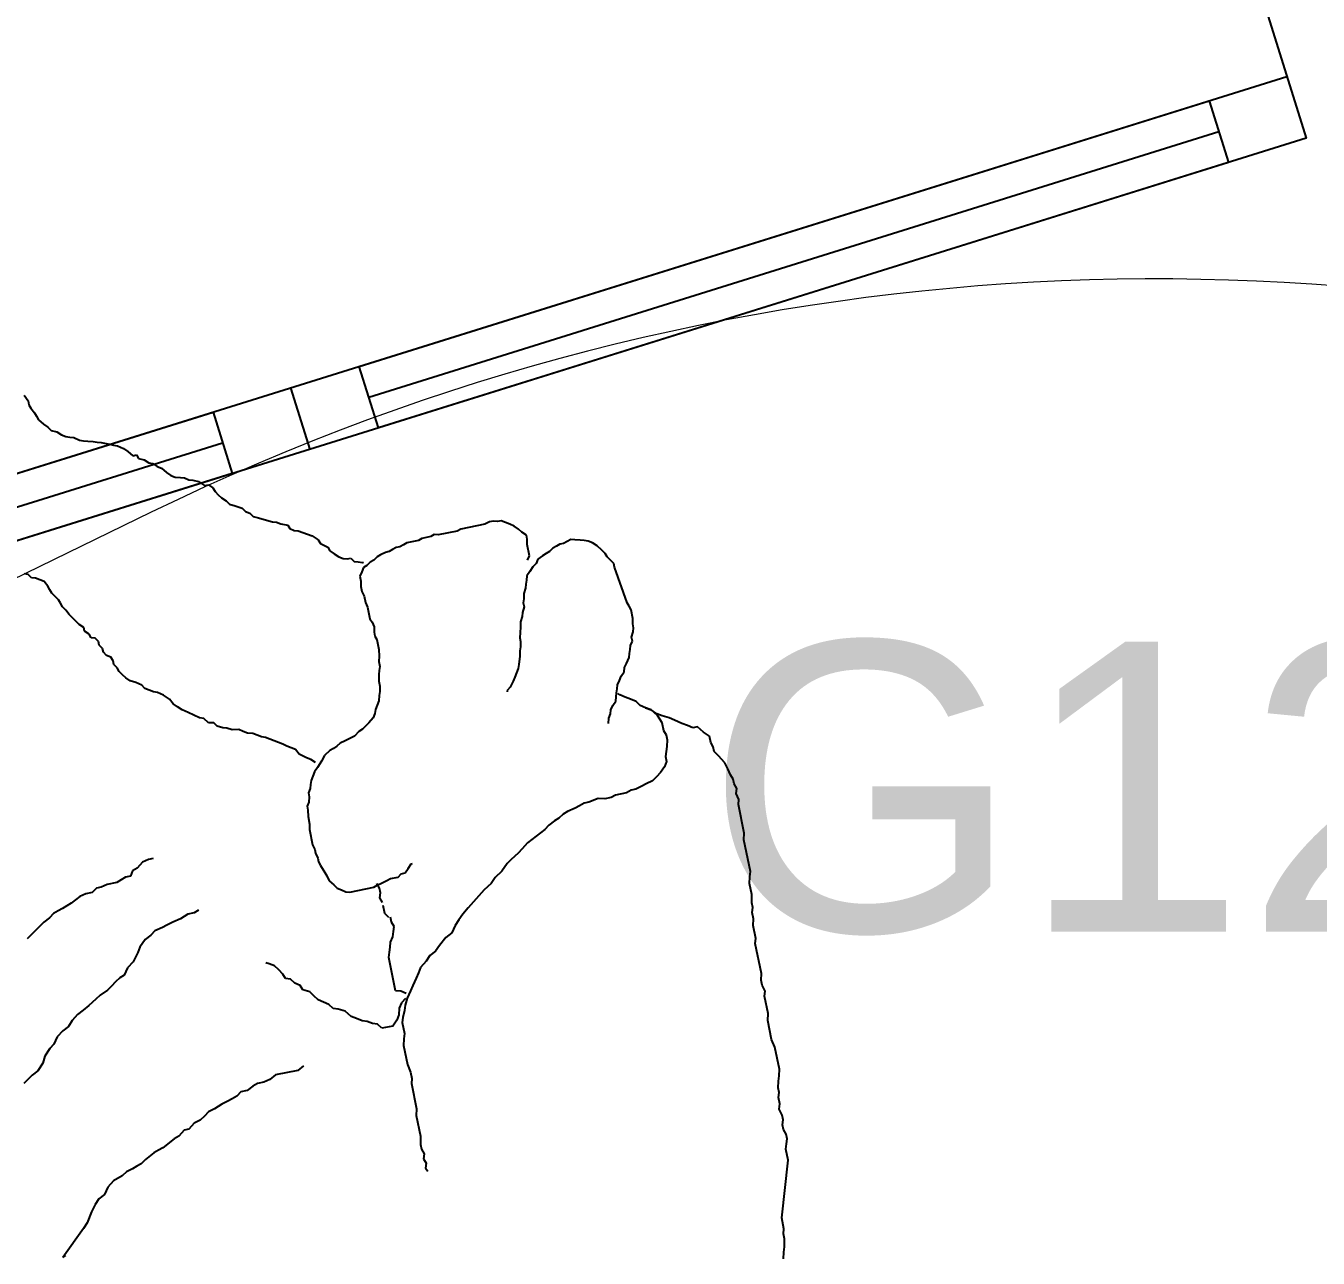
# Model space of a CAD drawing. Header units: millimetres. Extents: x 9159 to 17971, y 10368 to 13314.
# Drawn here: x 14644.6 to 14700.3, y 11811.1 to 11864.2 of the extents above; entities that cross this region are included whole.
import ezdxf
from ezdxf.enums import TextEntityAlignment as Align

# ---------------------------------------------------------------- set-up
doc = ezdxf.new("R2010")
doc.units = ezdxf.units.MM
doc.header["$LTSCALE"] = 5
doc.linetypes.add('HIDDEN', pattern=[0.375, 0.25, -0.125])
for name, color, linetype in [('200-EquipID-2d', 7, 'Continuous'), ('200-EquipInternal-2d', 252, 'Continuous'), ('600-User-2D', 7, 'Continuous')]:
    doc.layers.add(name, color=color, linetype=linetype)
doc.layers.add('Auto-Tefris', color=32, linetype='Continuous', lineweight=18)
doc.styles.add('Arial', font='arial.ttf')
doc.styles.add('ROMANS', font='micross.ttf')

# ---------------------------------------------------------------- blocks, each defined once
blk = doc.blocks.new('attrib')
at = {"layer": '200-EquipID-2d', "style": 'Arial'}
blk.add_attdef('POS', text='', height=2.5, dxfattribs=at).set_placement((0, 0, -1), align=Align.MIDDLE)
at = {"layer": '200-EquipID-2d', "style": 'ROMANS', "flags": 1}
for tag, p in [('ZONA', (0, -4.905, -2)), ('EQUIPMENTDATA', (0, -7.89, -2)), ('LONGDESCR', (0, -11.302, -2)), ('EQUIPMENTCONN', (0, -14.714, -2)), ('ACCESSORYDATA', (0, -18.552, -2)), ('ACCESSORYCONN', (0, -21.857, -2))]:
    blk.add_attdef(tag, text='', height=2.5, dxfattribs=at).set_placement(p, align=Align.CENTER)
blk = doc.blocks.new('CUOCO')
at = {"layer": '600-User-2D'}
for p, q in [((-25.67, 20.802), (-25.832, 20.564)), ((-26.156, 20.088), (-26.229, 19.891)), ((-25.97, 20.391), (-26.156, 20.088)), ((-25.832, 20.564), (-25.97, 20.391)), ((-26.367, 19.718), (-26.536, 19.259)), ((-26.229, 19.891), (-26.367, 19.718)), ((-26.536, 19.259), (-28.079, 17.294)), ((-28.079, 17.294), (-28.248, 16.835)), ((-28.248, 16.835), (-28.386, 16.662)), ((-28.597, 16.293), (-28.604, 16.072)), ((-28.524, 16.49), (-28.597, 16.293)), ((-28.386, 16.662), (-28.524, 16.49)), ((-28.814, 15.702), (-28.887, 15.506)), ((-28.676, 15.875), (-28.814, 15.702)), ((-28.604, 16.072), (-28.676, 15.875)), ((-29.056, 15.046), (-29.152, 14.784)), ((-28.918, 15.219), (-29.056, 15.046)), ((-28.887, 15.506), (-28.918, 15.219)), ((-29.29, 14.611), (-29.363, 14.414)), ((-29.152, 14.784), (-29.29, 14.611)), ((-29.663, 14.004), (-29.825, 13.765)), ((-29.525, 14.176), (-29.663, 14.004)), ((-29.363, 14.414), (-29.525, 14.176)), ((-29.825, 13.765), (-30.163, 12.847)), ((-30.163, 12.847), (-30.219, 12.495)), ((-30.219, 12.495), (-30.508, 11.707)), ((-30.508, 11.707), (-30.671, 11.469)), ((-30.671, 11.469), (-30.936, 10.748)), ((-30.936, 10.748), (-31.074, 10.575)), ((-31.178, 10.091), (-31.34, 9.853)), ((-31.105, 10.288), (-31.178, 10.091)), ((-31.074, 10.575), (-31.105, 10.288)), ((-31.34, 9.853), (-31.799, 8.607)), ((-14.605, 9.354), (-14.622, 9.509)), ((-14.888, 8.788), (-14.75, 8.96)), ((-14.75, 8.96), (-14.743, 9.181)), ((-14.743, 9.181), (-14.605, 9.354)), ((-31.937, 8.434), (-32.13, 7.909)), ((-31.799, 8.607), (-31.937, 8.434)), ((-15.153, 8.066), (-14.967, 8.37)), ((-14.967, 8.37), (-14.895, 8.567)), ((-14.895, 8.567), (-14.888, 8.788)), ((-32.13, 7.909), (-32.292, 7.671)), ((-15.467, 7.213), (-15.153, 8.066)), ((-32.389, 7.409), (-32.527, 7.236)), ((-32.292, 7.671), (-32.389, 7.409)), ((-32.786, 6.735), (-32.955, 6.276)), ((-32.6, 7.039), (-32.786, 6.735)), ((-32.527, 7.236), (-32.6, 7.039)), ((-16.016, 5.925), (-15.63, 6.975)), ((-15.63, 6.975), (-15.467, 7.213)), ((-32.955, 6.276), (-33.117, 6.038)), ((-33.255, 5.865), (-33.738, 4.553)), ((-33.117, 6.038), (-33.255, 5.865)), ((-16.251, 5.49), (-16.154, 5.753)), ((-16.154, 5.753), (-16.016, 5.925)), ((-16.596, 4.351), (-16.306, 5.138)), ((-16.306, 5.138), (-16.251, 5.49)), ((-33.738, 4.553), (-33.901, 4.315)), ((-33.901, 4.315), (-34.335, 3.134)), ((-17.065, 3.481), (-16.896, 3.94)), ((-16.896, 3.94), (-16.758, 4.113)), ((-16.758, 4.113), (-16.596, 4.351)), ((-0.703, 3.79), (0.709, 4.387)), ((0.709, 4.387), (0.554, 4.37)), ((-17.203, 3.308), (-17.065, 3.481)), ((-16.916, 3.277), (-16.647, 3.401)), ((-16.647, 3.401), (-16.188, 3.232)), ((-1.674, 3.178), (-1.38, 3.368)), ((-1.38, 3.368), (-0.973, 3.665)), ((-0.973, 3.665), (-0.703, 3.79)), ((-34.473, 2.961), (-34.504, 2.675)), ((-34.335, 3.134), (-34.473, 2.961)), ((-17.797, 2.707), (-17.569, 2.921)), ((-17.569, 2.921), (-17.431, 3.094)), ((-17.486, 2.742), (-17.282, 2.89)), ((-17.431, 3.094), (-17.203, 3.308)), ((-17.282, 2.89), (-17.12, 3.129)), ((-17.12, 3.129), (-16.916, 3.277)), ((-16.188, 3.232), (-16.129, 2.987)), ((-16.129, 2.987), (-15.956, 2.849)), ((-15.956, 2.849), (-15.807, 2.645)), ((-12.46, 2.829), (-12.15, 2.863)), ((-12.15, 2.863), (-11.231, 2.525)), ((-2.882, 2.729), (-2.547, 2.83)), ((-2.547, 2.83), (-2.254, 3.02)), ((-2.254, 3.02), (-1.943, 3.054)), ((-1.943, 3.054), (-1.674, 3.178)), ((-34.649, 2.281), (-34.722, 2.084)), ((-34.642, 2.502), (-34.649, 2.281)), ((-34.504, 2.675), (-34.642, 2.502)), ((-18.588, 2.179), (-18.294, 2.369)), ((-18.294, 2.369), (-18.09, 2.517)), ((-18.09, 2.517), (-17.797, 2.707)), ((-17.869, 2.511), (-17.721, 2.307)), ((-17.731, 2.683), (-17.486, 2.742)), ((-17.721, 2.307), (-17.548, 2.169)), ((-15.807, 2.645), (-15.635, 2.507)), ((-15.635, 2.507), (-15.486, 2.304)), ((-15.486, 2.304), (-15.337, 2.1)), ((-11.231, 2.525), (-10.92, 2.56)), ((-10.92, 2.56), (-10.633, 2.528)), ((-10.633, 2.528), (-10.371, 2.432)), ((-10.371, 2.432), (-10.149, 2.425)), ((-10.149, 2.425), (-9.839, 2.459)), ((-9.839, 2.459), (-9.576, 2.363)), ((-9.576, 2.363), (-9.331, 2.422)), ((-9.331, 2.422), (-9.11, 2.415)), ((-9.11, 2.415), (-8.889, 2.408)), ((-8.889, 2.408), (-8.602, 2.377)), ((-8.602, 2.377), (-8.226, 2.387)), ((-8.226, 2.387), (-7.939, 2.356)), ((-7.939, 2.356), (-7.694, 2.415)), ((-7.694, 2.415), (-7.448, 2.474)), ((-7.448, 2.474), (-7.162, 2.442)), ((-7.162, 2.442), (-6.827, 2.543)), ((-6.827, 2.543), (-6.63, 2.47)), ((-6.63, 2.47), (-6.295, 2.57)), ((-6.295, 2.57), (-6.074, 2.563)), ((-6.074, 2.563), (-5.452, 2.633)), ((-5.452, 2.633), (-5.231, 2.626)), ((-5.231, 2.626), (-5.01, 2.619)), ((-5.01, 2.619), (-4.544, 2.671)), ((-4.544, 2.671), (-4.298, 2.729)), ((-4.298, 2.729), (-4.077, 2.722)), ((-4.077, 2.722), (-3.856, 2.716)), ((-3.856, 2.716), (-3.57, 2.684)), ((-3.57, 2.684), (-3.324, 2.743)), ((-3.324, 2.743), (-2.882, 2.729)), ((-34.728, 1.863), (-34.759, 1.577)), ((-34.722, 2.084), (-34.728, 1.863)), ((-19.6, 1.658), (-19.33, 1.782)), ((-19.33, 1.782), (-18.995, 1.882)), ((-18.995, 1.882), (-18.791, 2.031)), ((-18.791, 2.031), (-18.588, 2.179)), ((-17.548, 2.169), (-18.055, 0.791)), ((-15.337, 2.1), (-15.237, 1.765)), ((-15.237, 1.765), (-15.023, 1.537)), ((-34.759, 1.577), (-34.79, 1.29)), ((-34.79, 1.29), (-34.714, 0.89)), ((-21.478, 1.008), (-21.209, 1.133)), ((-21.209, 1.133), (-20.915, 1.323)), ((-20.915, 1.323), (-20.605, 1.357)), ((-20.605, 1.357), (-20.18, 1.499)), ((-20.18, 1.499), (-19.91, 1.623)), ((-19.91, 1.623), (-19.6, 1.658)), ((-15.023, 1.537), (-14.85, 1.399)), ((-14.85, 1.399), (-14.791, 1.154)), ((-14.791, 1.154), (-14.643, 0.95)), ((-34.655, 0.645), (-34.728, 0.448)), ((-34.714, 0.89), (-34.655, 0.645)), ((-23.088, 0.483), (-22.753, 0.583)), ((-22.753, 0.583), (-22.418, 0.684)), ((-22.418, 0.684), (-22.083, 0.784)), ((-22.083, 0.784), (-21.748, 0.884)), ((-21.748, 0.884), (-21.478, 1.008)), ((-18.193, 0.618), (-18.331, 0.446)), ((-18.055, 0.791), (-18.193, 0.618)), ((-14.643, 0.95), (-14.494, 0.746)), ((-14.494, 0.746), (-14.435, 0.501)), ((-34.735, 0.227), (-34.831, -0.036)), ((-34.728, 0.448), (-34.735, 0.227)), ((-32.686, -0.08), (-32.483, 0.068)), ((-32.483, 0.068), (-32.213, 0.192)), ((-32.213, 0.192), (-31.968, 0.251)), ((-31.968, 0.251), (-31.723, 0.31)), ((-31.723, 0.31), (-31.436, 0.279)), ((-31.436, 0.279), (-31.215, 0.272)), ((-31.215, 0.272), (-30.928, 0.241)), ((-30.928, 0.241), (-30.731, 0.168)), ((-30.731, 0.168), (-30.51, 0.162)), ((-30.51, 0.162), (-30.051, -0.008)), ((-24.763, -0.017), (-24.517, 0.041)), ((-24.517, 0.041), (-24.158, 0.207)), ((-24.158, 0.207), (-23.758, 0.283)), ((-23.758, 0.283), (-23.488, 0.407)), ((-23.488, 0.407), (-23.088, 0.483)), ((-18.673, 0.125), (-18.811, -0.048)), ((-18.469, 0.273), (-18.673, 0.125)), ((-18.331, 0.446), (-18.469, 0.273)), ((-14.435, 0.501), (-14.376, 0.256)), ((-14.376, 0.256), (-14.162, 0.028)), ((-14.162, 0.028), (-14.169, -0.193)), ((-34.831, -0.036), (-34.707, -0.305)), ((-34.707, -0.305), (-34.607, -0.64)), ((-33.035, -0.622), (-32.897, -0.45)), ((-32.897, -0.45), (-32.759, -0.277)), ((-32.759, -0.277), (-32.686, -0.08)), ((-30.051, -0.008), (-29.83, -0.015)), ((-29.83, -0.015), (-29.567, -0.111)), ((-29.567, -0.111), (-29.329, -0.273)), ((-29.329, -0.273), (-28.911, -0.353)), ((-28.911, -0.353), (-28.714, -0.425)), ((-28.714, -0.425), (-28.493, -0.432)), ((-28.493, -0.432), (-28.272, -0.439)), ((-28.272, -0.439), (-27.919, -0.494)), ((-27.919, -0.494), (-27.698, -0.501)), ((-27.698, -0.501), (-27.453, -0.442)), ((-27.453, -0.442), (-27.232, -0.449)), ((-27.232, -0.449), (-26.921, -0.415)), ((-26.921, -0.415), (-26.676, -0.356)), ((-26.676, -0.356), (-25.744, -0.252)), ((-25.744, -0.252), (-25.409, -0.152)), ((-25.409, -0.152), (-25.163, -0.093)), ((-25.163, -0.093), (-24.763, -0.017)), ((-18.956, -0.442), (-19.029, -0.638)), ((-18.949, -0.221), (-18.956, -0.442)), ((-18.811, -0.048), (-18.949, -0.221)), ((-14.169, -0.193), (-14.02, -0.396)), ((-14.02, -0.396), (-13.961, -0.641)), ((-34.607, -0.64), (-34.41, -0.712)), ((-34.41, -0.712), (-34.261, -0.916)), ((-34.261, -0.916), (-34.112, -1.12)), ((-33.276, -1.279), (-33.27, -1.058)), ((-33.27, -1.058), (-33.197, -0.861)), ((-33.197, -0.861), (-33.035, -0.622)), ((-18.904, -0.908), (-19.025, -1.236)), ((-18.963, -0.663), (-18.904, -0.908)), ((-13.961, -0.641), (-13.789, -0.78)), ((-13.789, -0.78), (-13.796, -1.001)), ((-13.796, -1.001), (-13.737, -1.246)), ((-34.112, -1.12), (-33.922, -1.413)), ((-33.922, -1.413), (-33.774, -1.617)), ((-33.774, -1.617), (-33.559, -1.845)), ((-33.397, -1.607), (-33.276, -1.279)), ((-33.387, -1.983), (-33.397, -1.607)), ((-19.08, -1.588), (-19.218, -1.761)), ((-19.073, -1.367), (-19.08, -1.588)), ((-13.737, -1.246), (-13.678, -1.491)), ((-13.678, -1.491), (-13.529, -1.694)), ((-33.559, -1.845), (-33.411, -2.048)), ((-33.411, -2.048), (-33.286, -2.318)), ((-33.286, -2.318), (-33.387, -1.983)), ((-20.995, -2.129), (-21.048, -2.11)), ((-20.782, -2.03), (-20.995, -2.129)), ((-20.568, -1.931), (-20.782, -2.03)), ((-20.411, -1.989), (-20.568, -1.931)), ((-20.217, -1.942), (-20.411, -1.989)), ((-19.904, -2.057), (-20.217, -1.942)), ((-19.728, -2.063), (-19.904, -2.057)), ((-19.501, -2.087), (-19.728, -2.063)), ((-19.273, -2.112), (-19.501, -2.087)), ((-19.291, -1.957), (-19.297, -2.178)), ((-19.297, -2.178), (-19.273, -2.113)), ((-19.218, -1.761), (-19.291, -1.957)), ((-19.097, -2.118), (-19.273, -2.112)), ((-18.107, -2.482), (-19.097, -2.118)), ((-13.529, -1.694), (-13.422, -1.808)), ((-33.286, -2.318), (-33.138, -2.521)), ((-33.138, -2.521), (-33.286, -2.318)), ((-33.138, -2.521), (-32.989, -2.725)), ((-32.989, -2.725), (-32.93, -2.97)), ((-17.97, -2.592), (-18.107, -2.482)), ((-17.852, -2.754), (-17.97, -2.592)), ((-17.734, -2.915), (-17.852, -2.754)), ((-32.93, -2.97), (-32.782, -3.174)), ((-32.782, -3.174), (-32.633, -3.378)), ((-31.818, -3.232), (-31.98, -3.35)), ((-31.708, -3.095), (-31.818, -3.232)), ((-31.546, -2.977), (-31.708, -3.095)), ((-31.417, -2.788), (-31.546, -2.977)), ((-17.687, -3.11), (-17.734, -2.915)), ((-17.608, -3.376), (-17.687, -3.11)), ((-3.204, -3.41), (-2.976, -3.195)), ((-2.976, -3.195), (-2.617, -3.03)), ((-2.617, -3.03), (-2.306, -2.995)), ((-2.306, -2.995), (-2.061, -2.936)), ((-2.061, -2.936), (-1.816, -2.878)), ((-32.633, -3.378), (-32.484, -3.581)), ((-32.522, -3.86), (-32.632, -3.997)), ((-32.413, -3.723), (-32.522, -3.86)), ((-32.484, -3.581), (-32.443, -3.671)), ((-32.303, -3.586), (-32.413, -3.723)), ((-32.193, -3.448), (-32.303, -3.586)), ((-31.98, -3.35), (-32.193, -3.448)), ((-17.648, -4.13), (-17.638, -3.779)), ((-17.638, -3.779), (-17.632, -3.603)), ((-17.632, -3.603), (-17.608, -3.376)), ((-4.437, -3.924), (-4.102, -3.824)), ((-4.102, -3.824), (-3.809, -3.634)), ((-3.809, -3.634), (-3.563, -3.575)), ((-3.563, -3.575), (-3.204, -3.41)), ((-33.169, -4.331), (-33.279, -4.468)), ((-32.956, -4.233), (-33.169, -4.331)), ((-32.794, -4.115), (-32.956, -4.233)), ((-32.632, -3.997), (-32.794, -4.115)), ((-17.711, -4.462), (-17.654, -4.305)), ((-17.654, -4.305), (-17.648, -4.13)), ((-7.487, -4.515), (-7.242, -4.456)), ((-7.242, -4.456), (-6.996, -4.397)), ((-6.996, -4.397), (-6.62, -4.387)), ((-6.62, -4.387), (-6.375, -4.328)), ((-6.375, -4.328), (-5.974, -4.252)), ((-5.974, -4.252), (-5.663, -4.218)), ((-5.663, -4.218), (-5.352, -4.183)), ((-5.352, -4.183), (-5.017, -4.083)), ((-5.017, -4.083), (-4.748, -3.959)), ((-4.748, -3.959), (-4.437, -3.924)), ((-33.893, -5.011), (-34.003, -5.148)), ((-33.784, -4.874), (-33.893, -5.011)), ((-33.674, -4.737), (-33.784, -4.874)), ((-33.441, -4.586), (-33.674, -4.737)), ((-33.279, -4.468), (-33.441, -4.586)), ((-17.818, -5.073), (-17.793, -4.845)), ((-17.793, -4.845), (-17.736, -4.689)), ((-17.736, -4.689), (-17.711, -4.462)), ((-8.965, -5.088), (-8.582, -4.857)), ((-8.582, -4.857), (-8.247, -4.757)), ((-8.247, -4.757), (-7.953, -4.567)), ((-7.953, -4.567), (-7.732, -4.574)), ((-7.732, -4.574), (-7.487, -4.515)), ((-34.222, -5.423), (-34.403, -5.593)), ((-34.165, -5.266), (-34.222, -5.423)), ((-34.003, -5.148), (-34.165, -5.266)), ((-18.048, -5.698), (-17.818, -5.073)), ((-12.156, -5.254), (-11.935, -5.261)), ((-11.935, -5.261), (-11.673, -5.358)), ((-11.673, -5.358), (-11.296, -5.347)), ((-11.296, -5.347), (-10.944, -5.402)), ((-10.944, -5.402), (-10.657, -5.434)), ((-10.657, -5.434), (-10.436, -5.44)), ((-10.436, -5.44), (-10.084, -5.496)), ((-10.084, -5.496), (-9.839, -5.437)), ((-9.839, -5.437), (-9.528, -5.402)), ((-9.528, -5.402), (-9.169, -5.237)), ((-9.169, -5.237), (-8.965, -5.088)), ((-34.699, -6.075), (-34.833, -6.44)), ((-34.57, -5.886), (-34.699, -6.075)), ((-34.513, -5.73), (-34.57, -5.886)), ((-34.403, -5.593), (-34.513, -5.73)), ((-18.292, -6.2), (-18.177, -5.887)), ((-18.177, -5.887), (-18.048, -5.698)), ((-34.839, -6.615), (-34.844, -6.791)), ((-34.833, -6.44), (-34.839, -6.615)), ((-29.202, -6.738), (-29.041, -6.62)), ((-29.041, -6.62), (-28.879, -6.502)), ((-28.879, -6.502), (-28.646, -6.352)), ((-28.646, -6.352), (-28.451, -6.305)), ((-28.451, -6.305), (-28.432, -6.253)), ((-18.659, -6.715), (-18.498, -6.597)), ((-18.498, -6.597), (-18.44, -6.441)), ((-18.44, -6.441), (-18.292, -6.2)), ((-34.844, -6.791), (-35.192, -8.378)), ((-29.693, -7.267), (-29.474, -6.993)), ((-29.474, -6.993), (-29.364, -6.856)), ((-29.364, -6.856), (-29.202, -6.738)), ((-19.117, -7.316), (-19.008, -7.179)), ((-19.008, -7.179), (-18.846, -7.061)), ((-18.846, -7.061), (-18.788, -6.904)), ((-18.788, -6.904), (-18.659, -6.715)), ((-30.118, -7.939), (-30.06, -7.783)), ((-30.06, -7.783), (-29.932, -7.594)), ((-29.932, -7.594), (-29.822, -7.457)), ((-29.822, -7.457), (-29.693, -7.267)), ((-20.049, -7.919), (-19.764, -7.787)), ((-19.764, -7.787), (-19.55, -7.689)), ((-19.55, -7.689), (-19.389, -7.571)), ((-19.389, -7.571), (-19.227, -7.453)), ((-19.227, -7.453), (-19.117, -7.316)), ((-30.504, -8.507), (-30.376, -8.317)), ((-30.376, -8.317), (-30.247, -8.128)), ((-30.247, -8.128), (-30.118, -7.939)), ((-23.088, -8.457), (-22.926, -8.339)), ((-22.926, -8.339), (-22.66, -8.259)), ((-22.66, -8.259), (-22.466, -8.213)), ((-22.466, -8.213), (-22.271, -8.166)), ((-22.271, -8.166), (-22.095, -8.171)), ((-22.095, -8.171), (-21.829, -8.092)), ((-21.829, -8.092), (-21.602, -8.117)), ((-21.602, -8.117), (-21.374, -8.141)), ((-21.374, -8.141), (-21.146, -8.166)), ((-21.146, -8.166), (-20.952, -8.119)), ((-20.952, -8.119), (-20.776, -8.125)), ((-20.776, -8.125), (-20.601, -8.13)), ((-20.601, -8.13), (-20.283, -8.07)), ((-20.283, -8.07), (-20.049, -7.919)), ((-19.789, -8.015), (-19.69, -8.229)), ((-19.69, -8.229), (-19.572, -8.39)), ((-11.672, -8.189), (-11.475, -8.261)), ((-11.475, -8.261), (-11.188, -8.292)), ((-11.188, -8.292), (-10.853, -8.192)), ((-10.853, -8.192), (-10.632, -8.199)), ((-10.632, -8.199), (-10.428, -8.051)), ((-10.428, -8.051), (-10.231, -8.123)), ((-10.231, -8.123), (-10.01, -8.13)), ((-10.01, -8.13), (-9.789, -8.137)), ((-9.789, -8.137), (-9.395, -8.282)), ((-9.395, -8.282), (-9.109, -8.313)), ((-9.109, -8.313), (-8.912, -8.385)), ((-8.912, -8.385), (-8.667, -8.327)), ((-8.667, -8.327), (-8.404, -8.423)), ((-6.522, -8.371), (-6.211, -8.337)), ((-6.211, -8.337), (-5.965, -8.278)), ((-5.965, -8.278), (-5.72, -8.219)), ((-5.72, -8.219), (-5.475, -8.161)), ((-5.475, -8.161), (-5.23, -8.102)), ((-35.192, -8.378), (-35.249, -8.534)), ((-35.249, -8.534), (-35.203, -8.729)), ((-35.203, -8.729), (-35.156, -8.924)), ((-30.976, -8.984), (-30.795, -8.814)), ((-30.795, -8.814), (-30.685, -8.677)), ((-30.685, -8.677), (-30.504, -8.507)), ((-23.65, -9.019), (-23.521, -8.83)), ((-23.521, -8.83), (-23.36, -8.712)), ((-23.36, -8.712), (-23.198, -8.594)), ((-23.198, -8.594), (-23.088, -8.457)), ((-19.572, -8.39), (-19.388, -8.695)), ((-19.388, -8.695), (-19.361, -8.942)), ((-8.404, -8.423), (-8.117, -8.454)), ((-8.117, -8.454), (-7.651, -8.403)), ((-7.651, -8.403), (-7.43, -8.409)), ((-7.43, -8.409), (-7.209, -8.416)), ((-7.209, -8.416), (-6.988, -8.423)), ((-6.988, -8.423), (-6.767, -8.43)), ((-6.767, -8.43), (-6.522, -8.371)), ((-35.156, -8.924), (-35.161, -9.099)), ((-35.161, -9.099), (-35.115, -9.294)), ((-35.115, -9.294), (-35.035, -9.56)), ((-31.453, -9.636), (-31.272, -9.466)), ((-31.272, -9.466), (-31.143, -9.277)), ((-31.143, -9.277), (-31.034, -9.14)), ((-31.034, -9.14), (-30.976, -8.984)), ((-23.965, -9.553), (-23.889, -9.345)), ((-23.889, -9.345), (-23.76, -9.156)), ((-23.76, -9.156), (-23.65, -9.019)), ((-19.361, -8.942), (-19.125, -9.265)), ((-19.125, -9.265), (-19.007, -9.427)), ((-19.007, -9.427), (-18.889, -9.589)), ((-35.035, -9.56), (-34.936, -9.774)), ((-34.936, -9.774), (-34.818, -9.935)), ((-34.818, -9.935), (-34.681, -10.045)), ((-31.782, -10.048), (-31.672, -9.91)), ((-31.672, -9.91), (-31.563, -9.773)), ((-31.563, -9.773), (-31.453, -9.636)), ((-24.333, -10.069), (-24.223, -9.932)), ((-24.223, -9.932), (-24.113, -9.795)), ((-24.113, -9.795), (-23.965, -9.553)), ((-18.889, -9.589), (-18.771, -9.75)), ((-18.771, -9.75), (-18.653, -9.912)), ((-18.653, -9.912), (-18.535, -10.074)), ((-34.681, -10.045), (-34.544, -10.155)), ((-34.544, -10.155), (-34.354, -10.284)), ((-34.354, -10.284), (-34.217, -10.393)), ((-34.217, -10.393), (-34.042, -10.399)), ((-34.042, -10.399), (-33.866, -10.404)), ((-33.866, -10.404), (-33.71, -10.462)), ((-33.71, -10.462), (-33.534, -10.467)), ((-33.534, -10.467), (-33.359, -10.473)), ((-33.359, -10.473), (-33.164, -10.426)), ((-33.164, -10.426), (-32.989, -10.432)), ((-32.989, -10.432), (-32.813, -10.437)), ((-32.813, -10.437), (-32.566, -10.41)), ((-32.566, -10.41), (-32.404, -10.292)), ((-32.404, -10.292), (-32.21, -10.245)), ((-32.21, -10.245), (-31.996, -10.146)), ((-31.996, -10.146), (-31.782, -10.048)), ((-24.686, -10.708), (-24.538, -10.466)), ((-24.538, -10.466), (-24.409, -10.277)), ((-24.409, -10.277), (-24.333, -10.069)), ((-18.535, -10.074), (-18.397, -10.183)), ((-18.397, -10.183), (-18.161, -10.507)), ((-18.161, -10.507), (-17.972, -10.636)), ((-32.33, -10.733), (-32.503, -11.202)), ((-32.168, -10.615), (-32.33, -10.733)), ((-24.845, -11.3), (-24.84, -11.124)), ((-24.84, -11.124), (-24.686, -10.708)), ((-17.972, -10.636), (-17.854, -10.798)), ((-17.854, -10.798), (-17.736, -10.959)), ((-17.736, -10.959), (-17.495, -11.107)), ((-17.495, -11.107), (-17.324, -11.288)), ((-32.632, -11.391), (-32.689, -11.547)), ((-32.689, -11.547), (-32.59, -11.761)), ((-32.503, -11.202), (-32.632, -11.391)), ((-25.056, -11.873), (-25.031, -11.645)), ((-25.031, -11.645), (-24.903, -11.456)), ((-24.903, -11.456), (-24.845, -11.3)), ((-17.324, -11.288), (-17.187, -11.398)), ((-17.187, -11.398), (-17.017, -11.579)), ((-17.017, -11.579), (-16.97, -11.773)), ((-32.59, -11.761), (-32.544, -11.956)), ((-32.544, -11.956), (-32.445, -12.17)), ((-32.445, -12.17), (-32.327, -12.331)), ((-25.234, -12.517), (-25.061, -12.048)), ((-25.061, -12.048), (-25.056, -11.873)), ((-16.97, -11.773), (-16.781, -11.902)), ((-16.781, -11.902), (-16.702, -12.168)), ((-16.702, -12.168), (-16.564, -12.278)), ((-32.327, -12.331), (-32.209, -12.493)), ((-32.209, -12.493), (-32.091, -12.655)), ((-32.091, -12.655), (-31.934, -12.712)), ((-31.934, -12.712), (-31.797, -12.822)), ((-25.354, -13.005), (-25.259, -12.745)), ((-25.259, -12.745), (-25.234, -12.517)), ((-16.564, -12.278), (-16.262, -12.744)), ((-16.262, -12.744), (-16.111, -12.977)), ((-31.797, -12.822), (-31.641, -12.88)), ((-31.641, -12.88), (-31.413, -12.904)), ((-31.413, -12.904), (-30.423, -13.269)), ((-30.423, -13.269), (-30.247, -13.274)), ((-30.247, -13.274), (-29.466, -13.562)), ((-25.456, -13.441), (-25.379, -13.233)), ((-25.379, -13.233), (-25.354, -13.005)), ((-16.111, -12.977), (-16.013, -13.191)), ((-16.013, -13.191), (-15.914, -13.405)), ((-29.466, -13.562), (-29.328, -13.672)), ((-29.328, -13.672), (-29.153, -13.677)), ((-29.153, -13.677), (-28.788, -13.812)), ((-28.788, -13.812), (-28.612, -13.817)), ((-28.612, -13.817), (-28.143, -13.99)), ((-25.823, -13.957), (-25.661, -13.839)), ((-25.661, -13.839), (-25.585, -13.63)), ((-25.585, -13.63), (-25.456, -13.441)), ((-15.914, -13.405), (-15.886, -13.651)), ((-15.886, -13.651), (-15.755, -13.936)), ((-28.143, -13.99), (-27.968, -13.995)), ((-27.968, -13.995), (-27.792, -14.001)), ((-27.792, -14.001), (-27.636, -14.058)), ((-27.636, -14.058), (-27.46, -14.064)), ((-27.46, -14.064), (-27.285, -14.069)), ((-27.285, -14.069), (-27.129, -14.127)), ((-27.129, -14.127), (-26.901, -14.151)), ((-26.901, -14.151), (-26.725, -14.157)), ((-26.725, -14.157), (-26.531, -14.11)), ((-26.531, -14.11), (-26.355, -14.116)), ((-26.355, -14.116), (-26.16, -14.069)), ((-26.16, -14.069), (-25.985, -14.075)), ((-26.062, -14.283), (-26.114, -14.264)), ((-25.924, -14.393), (-26.062, -14.283)), ((-25.985, -14.075), (-25.823, -13.957)), ((-25.787, -14.502), (-25.924, -14.393)), ((-15.755, -13.936), (-15.604, -14.17)), ((-15.604, -14.17), (-15.466, -14.279)), ((-15.466, -14.279), (-15.348, -14.441)), ((-15.348, -14.441), (-15.23, -14.603)), ((-25.74, -14.697), (-25.787, -14.502)), ((-25.584, -14.754), (-25.74, -14.697)), ((-25.447, -14.864), (-25.584, -14.754)), ((-25.329, -15.026), (-25.447, -14.864)), ((-25.23, -15.24), (-25.329, -15.026)), ((-15.23, -14.603), (-15.184, -14.797)), ((-15.184, -14.797), (-15.033, -15.03)), ((-15.033, -15.03), (-14.863, -15.211)), ((-25.131, -15.453), (-25.23, -15.24)), ((-25.137, -15.629), (-25.131, -15.453)), ((-14.863, -15.211), (-14.764, -15.425)), ((-14.764, -15.425), (-14.717, -15.62)), ((-24.953, -15.933), (-25.137, -15.629)), ((-24.958, -16.109), (-24.953, -15.933)), ((-24.826, -16.394), (-24.958, -16.109)), ((-14.717, -15.62), (-14.67, -15.814)), ((-14.67, -15.814), (-14.676, -15.99)), ((-14.676, -15.99), (-14.629, -16.185)), ((-24.42, -16.898), (-24.826, -16.394)), ((-14.687, -16.341), (-14.692, -16.516)), ((-14.692, -16.516), (-14.574, -16.678)), ((-14.629, -16.185), (-14.687, -16.341)), ((-14.574, -16.678), (-14.527, -16.873)), ((-24.283, -17.008), (-24.42, -16.898)), ((-24.165, -17.17), (-24.283, -17.008)), ((-24.17, -17.345), (-24.165, -17.17)), ((-14.538, -17.224), (-14.596, -17.38)), ((-14.527, -16.873), (-14.585, -17.029)), ((-14.585, -17.029), (-14.538, -17.224)), ((-23.948, -17.545), (-24.17, -17.345)), ((-23.83, -17.707), (-23.948, -17.545)), ((-23.693, -17.817), (-23.83, -17.707)), ((-23.438, -18.088), (-23.693, -17.817)), ((-14.596, -17.38), (-14.549, -17.575)), ((-14.549, -17.575), (-14.412, -17.684)), ((-14.412, -17.684), (-14.417, -17.86)), ((-23.268, -18.269), (-23.438, -18.088)), ((-23.098, -18.45), (-23.268, -18.269)), ((-14.417, -17.86), (-14.318, -18.074)), ((-14.318, -18.074), (-14.376, -18.23)), ((-14.376, -18.23), (-14.277, -18.444)), ((-23.051, -18.645), (-23.098, -18.45)), ((-22.933, -18.806), (-23.051, -18.645)), ((-22.886, -19.001), (-22.933, -18.806)), ((-14.277, -18.444), (-14.23, -18.638)), ((-14.23, -18.638), (-14.137, -19.028)), ((-22.683, -19.253), (-22.886, -19.001)), ((-22.513, -19.434), (-22.683, -19.253)), ((-22.466, -19.629), (-22.513, -19.434)), ((-14.137, -19.028), (-14.109, -19.274)), ((-14.109, -19.274), (-14.063, -19.469)), ((-14.063, -19.469), (-14.068, -19.644)), ((-22.367, -19.843), (-22.466, -19.629)), ((-22.321, -20.037), (-22.367, -19.843)), ((-22.274, -20.232), (-22.321, -20.037)), ((-14.068, -19.644), (-14.073, -19.82)), ((-14.073, -19.82), (-14.027, -20.015)), ((-14.027, -20.015), (-13.98, -20.209)), ((-22.279, -20.407), (-22.274, -20.232)), ((-22.181, -20.621), (-22.279, -20.407)), ((-13.985, -20.385), (-13.991, -20.56)), ((-13.991, -20.56), (-13.963, -20.807)), ((-13.98, -20.209), (-13.985, -20.385)), ((-22.024, -20.679), (-22.181, -20.621)), ((-21.892, -20.964), (-22.024, -20.679)), ((-21.722, -21.145), (-21.892, -20.964)), ((-21.585, -21.254), (-21.722, -21.145)), ((-13.963, -20.807), (-13.727, -21.13)), ((-13.727, -21.13), (-13.59, -21.24)), ((-21.467, -21.416), (-21.585, -21.254)), ((-21.33, -21.526), (-21.467, -21.416)), ((-21.141, -21.655), (-21.33, -21.526)), ((-21.023, -21.816), (-21.141, -21.655)), ((-13.59, -21.24), (-13.543, -21.435)), ((-13.543, -21.435), (-13.406, -21.544)), ((-20.924, -22.03), (-21.023, -21.816)), ((-20.844, -22.296), (-20.924, -22.03)), ((-20.726, -22.458), (-20.844, -22.296)), ((-20.627, -22.672), (-20.726, -22.458)), ((-20.49, -22.781), (-20.627, -22.672)), ((-20.391, -22.995), (-20.49, -22.781)), ((-20.221, -23.176), (-20.391, -22.995)), ((-20.227, -23.352), (-20.221, -23.176)), ((-20.07, -23.409), (-20.227, -23.352)), ((-19.991, -23.675), (-20.07, -23.409)), ((-19.892, -23.889), (-19.991, -23.675)), ((-19.741, -24.122), (-19.892, -23.889)), ((-19.604, -24.232), (-19.741, -24.122)), ((-19.434, -24.413), (-19.604, -24.232)), ((-19.211, -24.613), (-19.434, -24.413)), ((-19.074, -24.722), (-19.211, -24.613)), ((-18.937, -24.832), (-19.074, -24.722)), ((-18.748, -24.961), (-18.937, -24.832)), ((-18.61, -25.071), (-18.748, -24.961)), ((-18.473, -25.18), (-18.61, -25.071)), ((-18.322, -25.413), (-18.473, -25.18)), ((-18.185, -25.523), (-18.322, -25.413)), ((-18.048, -25.633), (-18.185, -25.523)), ((-17.93, -25.794), (-18.048, -25.633)), ((-17.831, -26.008), (-17.93, -25.794)), ((-17.661, -26.189), (-17.831, -26.008)), ((-17.614, -26.384), (-17.661, -26.189)), ((-17.515, -26.598), (-17.614, -26.384)), ((-17.436, -26.864), (-17.515, -26.598)), ((-17.447, -27.214), (-17.441, -27.039)), ((-17.419, -27.461), (-17.447, -27.214)), ((-17.441, -27.039), (-17.436, -26.864)), ((-17.482, -27.793), (-17.424, -27.637)), ((-17.474, -28.092), (-17.482, -27.793)), ((-17.424, -27.637), (-17.419, -27.461))]:
    blk.add_line(p, q, dxfattribs=at)

msp = doc.modelspace()

# ---------------------------------------------------------------- linework, layer by layer
at = {"layer": '200-EquipInternal-2d'}
for p, q in [((14613.065, 11835.187, -0.312), (14698.969, 11862.029, -0.312)), ((14659.388, 11848.204, -0.312), (14696.039, 11859.656, -0.312)), ((14656.017, 11848.608, -0.312), (14656.847, 11845.952, -0.312)), ((14616.436, 11834.783, -0.312), (14653.087, 11846.235, -0.312))]:
    msp.add_line(p, q, dxfattribs=at)
at = {"layer": '200-EquipInternal-2d', "elevation": -0.312}
for points in [[(14598.386, 11882.164), (14684.29, 11909.006), (14699.799, 11859.373), (14613.895, 11832.531)], [(14658.973, 11849.532), (14695.624, 11860.984), (14696.454, 11858.328), (14659.803, 11846.876)], [(14616.021, 11836.111), (14652.672, 11847.563), (14653.502, 11844.907), (14616.851, 11833.455)]]:
    msp.add_lwpolyline(points, close=True, dxfattribs=at)
at = {"layer": 'Auto-Tefris', "ltscale": 2}
msp.add_line((14650.012, 11843.243, -0.312), (14614.071, 11825.71, -0.312), dxfattribs=at)
for centre, radius, start, end in [((14693.468, 11754.29, -0.312), 194, 296.03368, 116.03368), ((14693.468, 11754.29, -0.312), 149, 296.03368, 116.03368), ((14693.444, 11754.278, -0.312), 99, 296.04606, 116.02129)]:
    msp.add_arc(centre, radius, start, end, dxfattribs=at)
at = {"layer": 'Auto-Tefris', "linetype": 'HIDDEN', "ltscale": 2}
for radius in [179, 169]:
    msp.add_arc((14693.468, 11754.29, -0.312), radius, 296.03368, 116.03368, dxfattribs=at)

# ---------------------------------------------------------------- block references
at = {"layer": '200-EquipID-2d'}
ref = msp.add_blockref('attrib', (14690.406, 11831.416, -15), dxfattribs=dict(at, xscale=5, yscale=4.999999999998741, zscale=5))
ref.add_attrib('POS', 'G12', dxfattribs={"color": 7, "height": 12.5, "style": 'Arial'}).set_placement((14690.406, 11831.416, -20), align=Align.MIDDLE)
at = {"layer": '600-User-2D', "rotation": 211.7993749230236}
msp.add_blockref('CUOCO', (14644.489, 11815.207), dxfattribs=at)

doc.saveas('drawing.dxf')
